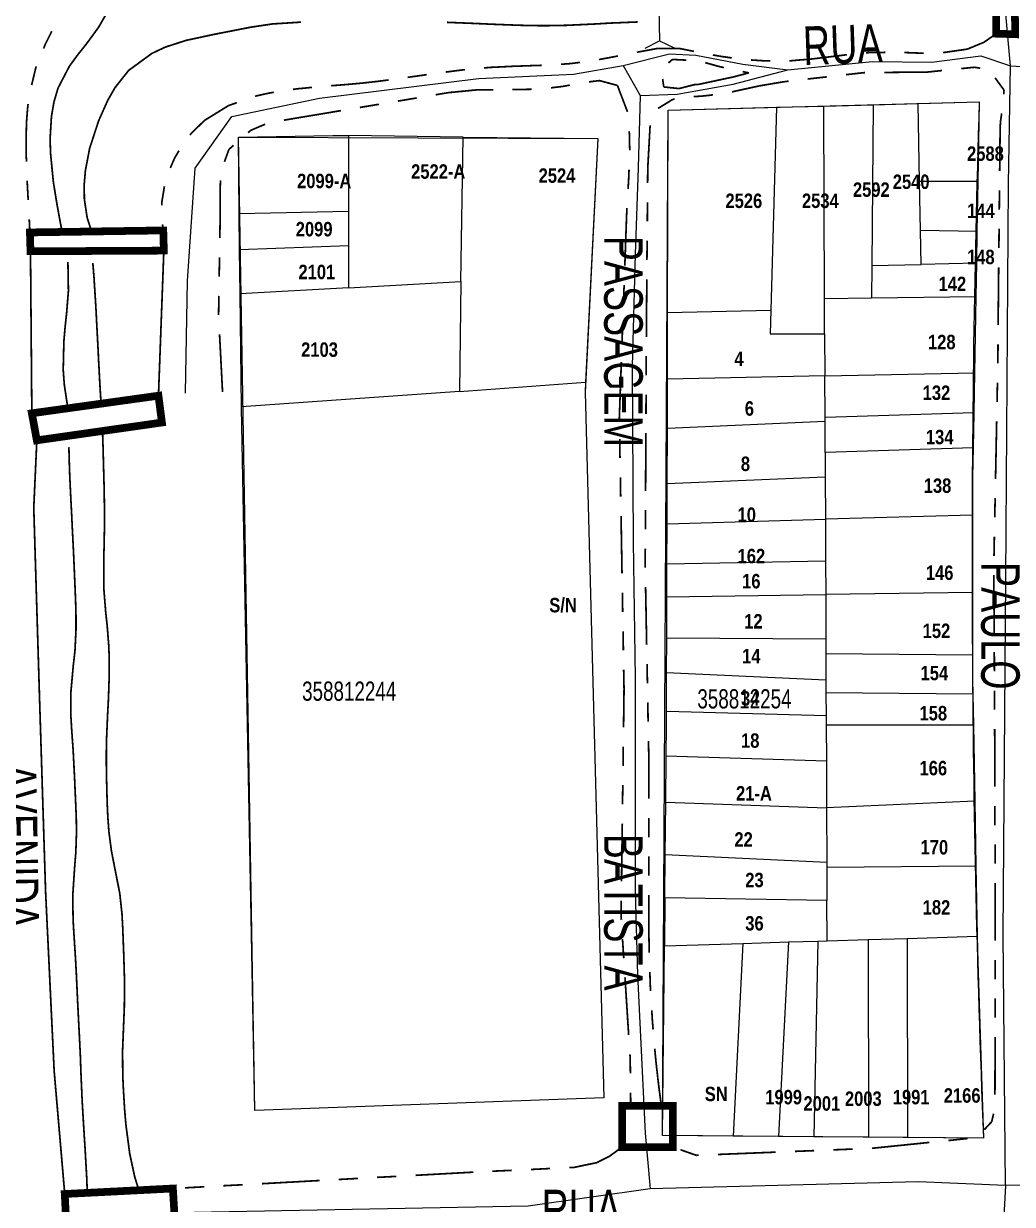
# Model space of a CAD drawing. Extents: x 201676 to 203188, y 4837754 to 4839005.
# Drawn here: x 201963.6 to 202066.3, y 4838398 to 4838520.7 of the extents above; entities that cross this region are included whole.
import ezdxf
from ezdxf.enums import TextEntityAlignment as Align

# ---------------------------------------------------------------- set-up
doc = ezdxf.new("R2010")
doc.units = 0
doc.header["$LTSCALE"] = 1.5
doc.header["$MEASUREMENT"] = 0
doc.linetypes.add('PHANTOMX2', pattern=[5, 2.5, -0.5, 0.5, -0.5, 0.5, -0.5])
doc.linetypes.add('TRACO_25', pattern=[8, 3, -1, 1, -1, 1, -1])
for name, color, linetype in [('CD-MALHA-LOTES', 40, 'CONTINUOUS'), ('CD_TXT_QUADRA', 7, 'CONTINUOUS'), ('HD-CURSO-PERENE', 170, 'CONTINUOUS'), ('RU-QUADRAS', 210, 'CONTINUOUS'), ('SV-EIXO-RUA-N-PAV', 6, 'CONTINUOUS'), ('SV-ESTIVAS', 7, 'CONTINUOUS'), ('SV-PONTE-BUEIRO', 7, 'CONTINUOUS'), ('SV-RUA-NAO-PAV-S-GUIA-C-GUIA', 7, 'PHANTOMX2'), ('SV-TXT-RUA-N-PAV-S-GUIA-C-GUIA', 7, 'CONTINUOUS'), ('Th_NmrPort', 7, 'CONTINUOUS')]:
    doc.layers.add(name, color=color, linetype=linetype)
doc.styles.add('ARIAL', font='ARIAL.TTF')
doc.styles.get("Standard").update_dxf_attribs({"font": 'swisscbo.ttf'})

# ---------------------------------------------------------------- blocks, each defined once
blk = doc.blocks.new('COD045', base_point=(201519.89, 4838593.29))
at = {"layer": 'SV-ESTIVAS'}
blk.add_lwpolyline([(201520.638538, 4838591.792924), (201519.89, 4838593.29), (201520.638538, 4838594.792924)], dxfattribs=at)

msp = doc.modelspace()

# ---------------------------------------------------------------- linework, layer by layer
at = {"layer": 'CD-MALHA-LOTES', "linetype": 'Continuous'}
for p, q in [((202030.49, 4838490.7), (202030.55, 4838511.75)), ((202030.55, 4838511.75), (202041.79, 4838512.04)), ((202041.79, 4838512.04), (202041.2, 4838490.96)), ((202041.79, 4838512.04), (202046.72, 4838512.17)), ((202046.72, 4838512.17), (202051.85, 4838512.3)), ((202046.8, 4838492.13), (202046.72, 4838512.17)), ((202051.85, 4838512.3), (202051.71, 4838495.6)), ((202051.85, 4838512.3), (202056.54, 4838512.42)), ((202056.54, 4838512.42), (202062.88, 4838512.59)), ((202056.68, 4838504.33), (202056.54, 4838512.42)), ((202062.88, 4838512.59), (202062.73, 4838504.33)), ((201985.89, 4838508.92), (201995.68, 4838509.11)), ((201985.97, 4838500.96), (201985.89, 4838508.92)), ((201995.68, 4838509.11), (201997.32, 4838509.09)), ((201997.32, 4838509.09), (201997.32, 4838501.2)), ((202009.23, 4838508.95), (201997.32, 4838509.09)), ((202009.01, 4838493.92), (202009.23, 4838508.95)), ((202009.23, 4838508.95), (202023.25, 4838508.79)), ((202023.25, 4838508.79), (202021.96, 4838483.45)), ((202062.73, 4838504.33), (202056.68, 4838504.33)), ((202056.77, 4838499.22), (202056.68, 4838504.33)), ((202062.73, 4838504.33), (202062.64, 4838499.14)), ((201997.32, 4838501.2), (201985.97, 4838500.96)), ((201986.01, 4838497.21), (201985.97, 4838500.96)), ((201997.32, 4838501.2), (201997.32, 4838497.64)), ((202062.64, 4838499.14), (202056.77, 4838499.22)), ((202056.83, 4838495.7), (202056.77, 4838499.22)), ((202062.64, 4838499.14), (202062.58, 4838495.82)), ((201997.32, 4838497.64), (201986.01, 4838497.21)), ((201986.06, 4838492.65), (201986.01, 4838497.21)), ((201997.32, 4838497.64), (201997.32, 4838493.28)), ((202051.71, 4838495.6), (202056.83, 4838495.7)), ((202062.58, 4838495.82), (202056.83, 4838495.7)), ((202062.58, 4838495.82), (202062.52, 4838492.34)), ((202051.71, 4838495.6), (202051.68, 4838492.19)), ((201997.32, 4838493.28), (201986.06, 4838492.65)), ((201997.32, 4838493.28), (202009.01, 4838493.92)), ((202009.01, 4838493.92), (202008.85, 4838482.51)), ((201986.19, 4838480.89), (201986.06, 4838492.65)), ((202051.68, 4838492.19), (202046.8, 4838492.13)), ((202046.81, 4838488.49), (202046.8, 4838492.13)), ((202062.52, 4838492.34), (202051.68, 4838492.19)), ((202062.52, 4838492.34), (202062.37, 4838484.45)), ((202030.49, 4838490.7), (202041.2, 4838490.96)), ((202041.2, 4838490.96), (202041.13, 4838488.49)), ((202030.47, 4838483.78), (202030.49, 4838490.7)), ((202041.13, 4838488.49), (202046.81, 4838488.49)), ((202046.81, 4838488.49), (202046.83, 4838484.12)), ((202008.85, 4838482.51), (202021.96, 4838483.45)), ((202021.96, 4838483.45), (202021.91, 4838482.4)), ((202030.46, 4838478.66), (202030.47, 4838483.78)), ((202046.83, 4838484.12), (202030.47, 4838483.78)), ((202046.83, 4838484.12), (202062.37, 4838484.45)), ((202046.85, 4838479.78), (202046.83, 4838484.12)), ((202062.37, 4838484.45), (202062.3, 4838480.28)), ((202008.85, 4838482.51), (201986.19, 4838480.89)), ((202021.91, 4838482.4), (202023.87, 4838409.06)), ((201986.19, 4838480.79), (201986.19, 4838480.89)), ((201987.57, 4838407.76), (201986.19, 4838480.79)), ((202062.3, 4838480.28), (202046.85, 4838479.78)), ((202046.85, 4838479.38), (202046.85, 4838479.78)), ((202062.3, 4838480.28), (202062.23, 4838476.65)), ((202030.44, 4838472.92), (202030.46, 4838478.66)), ((202046.85, 4838479.38), (202030.46, 4838478.66)), ((202046.86, 4838476.17), (202046.85, 4838479.38)), ((202062.23, 4838476.65), (202046.86, 4838476.17)), ((202046.86, 4838476.17), (202046.87, 4838473.62)), ((202062.23, 4838476.65), (202062.18, 4838473.63)), ((202030.44, 4838472.92), (202046.87, 4838473.62)), ((202046.87, 4838473.62), (202046.89, 4838469.21)), ((202062.18, 4838473.63), (202062.18, 4838469.64)), ((202030.43, 4838468.74), (202030.44, 4838472.92)), ((202030.42, 4838464.59), (202030.43, 4838468.74)), ((202030.43, 4838468.74), (202046.89, 4838469.21)), ((202062.18, 4838469.64), (202046.89, 4838469.21)), ((202046.89, 4838469.21), (202046.91, 4838464.88)), ((202062.18, 4838469.64), (202062.18, 4838461.6)), ((202030.41, 4838461.14), (202030.42, 4838464.59)), ((202030.42, 4838464.59), (202046.91, 4838464.88)), ((202046.91, 4838464.88), (202046.92, 4838461.38)), ((202030.41, 4838461.14), (202046.92, 4838461.38)), ((202062.18, 4838461.6), (202046.92, 4838461.38)), ((202046.92, 4838461.38), (202046.94, 4838456.76)), ((202062.18, 4838461.6), (202062.18, 4838455.1)), ((202030.4, 4838456.84), (202030.41, 4838461.14)), ((202030.39, 4838453.27), (202030.4, 4838456.84)), ((202046.94, 4838456.76), (202030.4, 4838456.84)), ((202046.94, 4838456.76), (202046.94, 4838455.24)), ((202046.94, 4838455.24), (202046.95, 4838452.49)), ((202062.18, 4838455.1), (202046.94, 4838455.24)), ((202062.18, 4838455.1), (202062.18, 4838452.55)), ((202030.37, 4838449.24), (202030.39, 4838453.27)), ((202046.95, 4838452.49), (202030.39, 4838453.27)), ((202046.95, 4838452.49), (202046.95, 4838451.18)), ((202062.18, 4838452.55), (202062.21, 4838451.05)), ((202046.95, 4838451.18), (202046.97, 4838448.79)), ((202062.21, 4838451.05), (202046.95, 4838451.18)), ((202062.21, 4838451.05), (202062.27, 4838447.81)), ((202046.97, 4838448.79), (202030.37, 4838449.24)), ((202030.37, 4838447.82), (202030.37, 4838449.24)), ((202030.34, 4838444.61), (202030.37, 4838447.82)), ((202046.97, 4838448.79), (202046.97, 4838447.81)), ((202046.97, 4838447.81), (202046.99, 4838444.09)), ((202062.27, 4838447.81), (202046.97, 4838447.81)), ((202062.27, 4838447.81), (202062.41, 4838439.9)), ((202030.3, 4838439.82), (202030.34, 4838444.61)), ((202030.34, 4838444.61), (202046.99, 4838444.09)), ((202046.99, 4838444.09), (202047.01, 4838439.23)), ((202030.24, 4838434.35), (202030.3, 4838439.82)), ((202030.3, 4838439.82), (202047.01, 4838439.23)), ((202062.41, 4838439.9), (202047.01, 4838439.23)), ((202047.01, 4838439.23), (202047.04, 4838433.54)), ((202062.41, 4838439.9), (202062.54, 4838433.16)), ((202030.2, 4838429.85), (202030.24, 4838434.35)), ((202047.04, 4838433.54), (202030.24, 4838434.35)), ((202047.04, 4838433.54), (202047.04, 4838433.02)), ((202062.54, 4838433.16), (202047.04, 4838433.02)), ((202062.54, 4838433.16), (202062.67, 4838425.87)), ((202047.04, 4838433.02), (202047.05, 4838429.58)), ((202030.2, 4838429.85), (202030.16, 4838424.88)), ((202047.05, 4838429.58), (202030.2, 4838429.85)), ((202047.07, 4838425.4), (202047.05, 4838429.58)), ((202055.38, 4838425.65), (202062.67, 4838425.87)), ((202062.67, 4838425.87), (202062.72, 4838423.17)), ((202029.97, 4838405.15), (202030.16, 4838424.88)), ((202030.16, 4838424.88), (202038.3, 4838425.13)), ((202038.3, 4838425.13), (202037.31, 4838405.09)), ((202038.3, 4838425.13), (202043.05, 4838425.28)), ((202043.05, 4838425.28), (202042, 4838405.05)), ((202043.05, 4838425.28), (202046.1, 4838425.37)), ((202046.1, 4838425.37), (202045.7, 4838405.02)), ((202046.1, 4838425.37), (202047.07, 4838425.4)), ((202047.07, 4838425.4), (202051.33, 4838425.53)), ((202051.33, 4838425.53), (202055.38, 4838425.65)), ((202051.33, 4838425.53), (202051.38, 4838404.98)), ((202055.38, 4838425.65), (202055.42, 4838404.94)), ((202062.72, 4838423.17), (202063.31, 4838404.88)), ((202023.87, 4838409.06), (201987.57, 4838407.76)), ((202037.31, 4838405.09), (202029.97, 4838405.15)), ((202042, 4838405.05), (202037.31, 4838405.09)), ((202045.7, 4838405.02), (202042, 4838405.05)), ((202051.38, 4838404.98), (202045.7, 4838405.02)), ((202055.42, 4838404.94), (202051.38, 4838404.98)), ((202063.31, 4838404.88), (202055.42, 4838404.94))]:
    msp.add_line(p, q, dxfattribs=at)
at = {"layer": 'HD-CURSO-PERENE', "const_width": 0.18}
for points in [[(201967.56, 4838499.08), (201967.28, 4838500.55), (201967.01, 4838502.03), (201966.64, 4838504.33), (201966.35, 4838507.31), (201966.31, 4838508.81), (201966.45, 4838511.1), (201966.71, 4838512.59), (201967.13, 4838514.03), (201968.31, 4838516.3), (201969.2, 4838517.52), (201970.14, 4838518.7), (201971.35, 4838520.36), (201972.84, 4838522.94)], [(201970.62, 4838499.13), (201970.16, 4838500.56), (201969.87, 4838502.48), (201969.85, 4838503.99), (201969.98, 4838505.49), (201970.42, 4838507.78), (201971.35, 4838510.63), (201972.29, 4838512.74), (201973.04, 4838514.06), (201974.47, 4838515.87), (201976.89, 4838517.64), (201978.27, 4838518.29), (201980.43, 4838518.99), (201983.36, 4838519.62), (201985.66, 4838520.07), (201987.14, 4838520.36), (201989.4, 4838520.7), (201992.39, 4838520.89)], [(202007.56, 4838520.87), (202010.56, 4838520.75), (202012.06, 4838520.68), (202014.89, 4838520.57), (202016.39, 4838520.53), (202017.89, 4838520.52), (202020, 4838520.56), (202023, 4838520.7), (202024.49, 4838520.79), (202027.39, 4838520.91)], [(201968.15, 4838480.75), (201967.78, 4838483.25), (201967.67, 4838484.75), (201967.74, 4838487.72), (201967.87, 4838489.21), (201968.03, 4838490.7), (201968.21, 4838492.95), (201968.16, 4838495.95)], [(201971.61, 4838481.23), (201971.51, 4838482.73), (201971.43, 4838484.22), (201971.35, 4838485.72), (201971.27, 4838487.35), (201971.19, 4838488.85), (201971.06, 4838491.36), (201970.87, 4838494.35), (201970.75, 4838495.85)], [(201975.53, 4838399.47), (201975.09, 4838400.91), (201974.58, 4838403.29), (201974.19, 4838406.26), (201974.06, 4838407.76), (201973.93, 4838409.88), (201973.86, 4838411.38), (201973.84, 4838413.94), (201973.96, 4838416.94), (201974.02, 4838418.44), (201974.05, 4838421.02), (201973.96, 4838424.02), (201973.86, 4838426.68), (201973.78, 4838428.18), (201973.55, 4838430.33), (201972.97, 4838433.27), (201972.68, 4838434.75), (201972.42, 4838436.74), (201972.31, 4838438.23), (201972.24, 4838439.73), (201972.17, 4838442.5), (201972.15, 4838444), (201972.16, 4838446.01), (201972.29, 4838449.01), (201972.37, 4838450.5), (201972.46, 4838453.14), (201972.46, 4838454.64), (201972.4, 4838456.14), (201972.24, 4838458.15), (201972.08, 4838459.65), (201971.9, 4838461.9), (201971.88, 4838464.9), (201971.92, 4838466.4), (201971.96, 4838468.52), (201971.96, 4838470.02), (201971.93, 4838472.24), (201971.85, 4838475.24), (201971.81, 4838476.74), (201971.76, 4838478.24)], [(201970.17, 4838399.2), (201970.12, 4838400.7), (201969.95, 4838403.69), (201969.85, 4838405.25), (201969.76, 4838406.74), (201969.64, 4838408.75), (201969.51, 4838411.75), (201969.46, 4838413.25), (201969.36, 4838415.36), (201969.28, 4838416.86), (201969.17, 4838419.06), (201969.03, 4838422.06), (201968.95, 4838423.55), (201968.79, 4838426.02), (201968.7, 4838427.52), (201968.66, 4838430.08), (201968.86, 4838433.07), (201968.98, 4838434.57), (201969.05, 4838436.61), (201969.03, 4838438.11), (201968.97, 4838439.61), (201968.86, 4838442.13), (201968.71, 4838445.12), (201968.55, 4838447.38), (201968.46, 4838448.88), (201968.45, 4838451.04), (201968.72, 4838454.03), (201968.89, 4838455.52), (201969, 4838457.68), (201969, 4838459.18), (201968.96, 4838460.68), (201968.87, 4838462.85), (201968.74, 4838465.85), (201968.62, 4838468.2), (201968.55, 4838469.7), (201968.47, 4838471.19), (201968.35, 4838473.71), (201968.3, 4838475.21), (201968.26, 4838476.71)]]:
    msp.add_lwpolyline(points, dxfattribs=at)
at = {"layer": 'RU-QUADRAS', "color": 6, "linetype": 'Continuous'}
msp.add_lwpolyline([(202029.97, 4838405.15), (202030.55, 4838511.75), (202062.88, 4838512.59, 0.017681), (202063.31, 4838404.88)], format="xyb", close=True, dxfattribs=at)
msp.add_lwpolyline([(201985.89, 4838508.92), (202023.25, 4838508.79), (202021.91, 4838482.4), (202023.87, 4838409.06), (201987.57, 4838407.76)], close=True, dxfattribs=at)
at = {"layer": 'SV-EIXO-RUA-N-PAV'}
for points in [[(202065.6, 4838399.98), (202065.37, 4838426.02), (202065.64, 4838463.04), (202065.91, 4838504.05), (202066.14, 4838516.34), (202065.62, 4838522.1), (202065.62, 4838531.59), (202066.05, 4838534.53)], [(202025.86, 4838516.39), (202030.68, 4838517.58), (202033.43, 4838517.44), (202038.3, 4838516.52), (202043, 4838515.93)], [(202027.64, 4838513.27), (202031.48, 4838513.41), (202037.31, 4838514.45), (202043, 4838515.93), (202051.79, 4838516.81), (202057.92, 4838516.74), (202063.03, 4838517.37), (202066.14, 4838516.34), (202071.88, 4838516)], [(201980.38, 4838482.33), (201980.6, 4838494.01), (201981.39, 4838505.7), (201985.21, 4838511.09), (201994.31, 4838513), (202010.83, 4838515.03), (202020.72, 4838515.47), (202025.86, 4838516.39), (202027.64, 4838513.27), (202027.42, 4838505.73), (202027.12, 4838496.76), (202026.79, 4838485.14), (202026.9, 4838466.88), (202027.13, 4838452.72), (202027.13, 4838430.52), (202027.35, 4838421.87), (202028.14, 4838405.41), (202028.67, 4838399.62)], [(202318.41, 4838395.71), (202300.83, 4838397.22), (202284.05, 4838399.56), (202271.53, 4838400.93), (202230.04, 4838398.31), (202170.65, 4838398.64), (202108.68, 4838400.35), (202065.6, 4838399.98), (202056.54, 4838400.35), (202028.67, 4838399.62), (202015.99, 4838397.81), (201977.62, 4838397.09), (201963.36, 4838396.18)], [(202065.6, 4838399.98), (202064.67, 4838382.66), (202064, 4838366.04), (202063.12, 4838347.21), (202062.67, 4838337.47), (202062.67, 4838332.15), (202064, 4838328.38), (202068.21, 4838327.28), (202077.96, 4838327.94), (202098.56, 4838329.27), (202126.91, 4838331.49), (202139.76, 4838332.15), (202151.5, 4838332.37), (202171.66, 4838331.71)]]:
    msp.add_lwpolyline(points, dxfattribs=at)
at = {"layer": 'SV-ESTIVAS'}
msp.add_lwpolyline([(202029.43, 4838529.17), (202029.64, 4838518.95)], dxfattribs=at)
at = {"layer": 'SV-PONTE-BUEIRO', "const_width": 0.8}
for points in [[(202066.61, 4838519.63), (202066.49, 4838530.87), (202064.59, 4838530.89), (202064.65, 4838519.69)], [(201964.21, 4838499.03), (201978.07, 4838499.24), (201978.13, 4838497.14), (201964.27, 4838497.07)], [(201964.41, 4838480.23), (201977.57, 4838482.06), (201977.93, 4838479.27), (201964.93, 4838477.42)], [(202031.02, 4838403.96), (202025.75, 4838403.96), (202025.75, 4838408.23), (202031.02, 4838408.23)], [(201979.07, 4838399.65), (201967.83, 4838399.08), (201968.08, 4838394.22), (201979.37, 4838394.7)]]:
    msp.add_lwpolyline(points, close=True, dxfattribs=at)
at = {"layer": 'SV-RUA-NAO-PAV-S-GUIA-C-GUIA', "const_width": 0.18}
for points in [[(201966.04, 4838519.05), (201965.79, 4838518.55)], [(201966.46, 4838519.9), (201966.04, 4838519.05)], [(201966.48, 4838519.95), (201966.46, 4838519.9)], [(202063.83, 4838519.12), (202063.37, 4838518.8)], [(202064.65, 4838519.69), (202063.83, 4838519.12)], [(201965.79, 4838518.55), (201965.63, 4838518.14)], [(202029.42, 4838518.15), (202027.29, 4838517.76)], [(202030.26, 4838518.16), (202029.42, 4838518.15)], [(202031.67, 4838518.16), (202030.26, 4838518.16)], [(202032.24, 4838518.05), (202031.67, 4838518.16)], [(202033.22, 4838517.85), (202032.24, 4838518.05)], [(202051.37, 4838517.72), (202051.11, 4838517.69)], [(202052.11, 4838517.73), (202051.37, 4838517.72)], [(202053.11, 4838517.75), (202052.11, 4838517.73)], [(202055.69, 4838517.71), (202055.1, 4838517.73)], [(202056.1, 4838517.69), (202055.69, 4838517.71)], [(202057.1, 4838517.66), (202056.1, 4838517.69)], [(202061.63, 4838518.08), (202059.1, 4838517.72)], [(202062.04, 4838518.25), (202061.63, 4838518.08)], [(202063.37, 4838518.8), (202062.04, 4838518.25)], [(202020.39, 4838516.58), (202019.4, 4838516.51)], [(202021.39, 4838516.71), (202020.39, 4838516.58)], [(202020.39, 4838516.58), (202020.39, 4838516.58)], [(202025.33, 4838517.37), (202023.36, 4838517)], [(202030.99, 4838517.01), (202030.57, 4838516.65)], [(202031.43, 4838516.99), (202030.99, 4838517.01)], [(202032.43, 4838516.94), (202031.43, 4838516.99)], [(202035.86, 4838516.27), (202034.4, 4838516.68)], [(202035.86, 4838517.36), (202035.19, 4838517.48)], [(202036.17, 4838517.31), (202035.86, 4838517.36)], [(202037.16, 4838517.17), (202036.17, 4838517.31)], [(202040.35, 4838516.88), (202039.15, 4838516.96)], [(202041.15, 4838516.88), (202040.35, 4838516.88)], [(202043.34, 4838516.88), (202043.15, 4838516.88)], [(202044.15, 4838516.95), (202043.34, 4838516.88)], [(202045.41, 4838517.05), (202044.15, 4838516.95)], [(202046.14, 4838517.14), (202045.41, 4838517.05)], [(202048.38, 4838517.41), (202046.14, 4838517.14)], [(202049.12, 4838517.5), (202048.38, 4838517.41)], [(201964.84, 4838516.22), (201964.39, 4838514.35)], [(201964.87, 4838516.29), (201964.84, 4838516.22)], [(202005.45, 4838515.43), (202003.47, 4838515.15)], [(202009.16, 4838515.92), (202007.43, 4838515.7)], [(202009.42, 4838515.94), (202009.16, 4838515.92)], [(202012.11, 4838516.19), (202011.41, 4838516.13)], [(202012.4, 4838516.2), (202012.11, 4838516.19)], [(202014.39, 4838516.3), (202012.4, 4838516.2)], [(202014.4, 4838516.3), (202014.39, 4838516.3)], [(202015.89, 4838516.35), (202014.4, 4838516.3)], [(202016.4, 4838516.37), (202015.89, 4838516.35)], [(202017.39, 4838516.4), (202016.4, 4838516.37)], [(202017.4, 4838516.4), (202017.39, 4838516.4)], [(202036.34, 4838516.17), (202035.86, 4838516.27)], [(202037.28, 4838515.18), (202038.6, 4838515.53)], [(202038.93, 4838515.61), (202038.29, 4838515.75)], [(202038.6, 4838515.53), (202038.93, 4838515.61)], [(202049.03, 4838515.43), (202050.02, 4838515.54)], [(202050.02, 4838515.54), (202050.93, 4838515.64)], [(202050.93, 4838515.64), (202051.01, 4838515.64)], [(202053.01, 4838515.66), (202057.01, 4838515.7)], [(202057.01, 4838515.7), (202057.49, 4838515.7)], [(202057.49, 4838515.7), (202059.01, 4838515.86)], [(202061, 4838516.06), (202061.99, 4838516.16)], [(202061.99, 4838516.16), (202062.38, 4838516.2)], [(202062.38, 4838516.2), (202062.98, 4838516.1)], [(201992.18, 4838513.98), (201991.54, 4838513.9)], [(201992.53, 4838514.01), (201992.18, 4838513.98)], [(201993.53, 4838514.11), (201992.53, 4838514.01)], [(201996.92, 4838514.39), (201995.52, 4838514.28)], [(201997.51, 4838514.44), (201996.92, 4838514.39)], [(201998.72, 4838514.55), (201997.51, 4838514.44)], [(201999.5, 4838514.64), (201998.72, 4838514.55)], [(202000.26, 4838514.72), (201999.5, 4838514.64)], [(202000.5, 4838514.75), (202000.26, 4838514.72)], [(202001.49, 4838514.88), (202000.5, 4838514.75)], [(202018.36, 4838514.06), (202019.35, 4838514.18)], [(202019.35, 4838514.18), (202019.62, 4838514.21)], [(202019.62, 4838514.21), (202020.33, 4838514.35)], [(202022.31, 4838514.68), (202023.3, 4838514.8)], [(202023.3, 4838514.8), (202023.42, 4838514.81)], [(202023.42, 4838514.81), (202025.23, 4838514.32)], [(202025.23, 4838514.32), (202025.27, 4838514.31)], [(202025.27, 4838514.31), (202025.97, 4838512.48)], [(202029.97, 4838514.99), (202030.09, 4838514.15)], [(202030.09, 4838514.15), (202031.24, 4838514.03)], [(202031.24, 4838514.03), (202031.66, 4838513.98)], [(202031.66, 4838513.98), (202033.18, 4838514.37)], [(202033.18, 4838514.37), (202033.27, 4838514.39)], [(202033.27, 4838514.39), (202033.72, 4838514.42)], [(202033.72, 4838514.42), (202036.65, 4838515.05)], [(202036.65, 4838515.05), (202037.28, 4838515.18)], [(202037.21, 4838513.65), (202040.1, 4838514.28)], [(202040.1, 4838514.28), (202040.12, 4838514.28)], [(202040.12, 4838514.28), (202042.07, 4838514.61)], [(202042.07, 4838514.61), (202042.68, 4838514.71)], [(202042.68, 4838514.71), (202043.06, 4838514.75)], [(202042.68, 4838514.71), (202042.68, 4838514.71)], [(202045.05, 4838514.98), (202047.04, 4838515.2)], [(202064.53, 4838515.09), (202065.12, 4838514.28)], [(202065.12, 4838514.28), (202065.45, 4838513.83)], [(201987.62, 4838513.19), (201987.6, 4838513.18)], [(201988.58, 4838513.41), (201987.62, 4838513.19)], [(201989.1, 4838513.52), (201988.58, 4838513.41)], [(201989.56, 4838513.6), (201989.1, 4838513.52)], [(202002.45, 4838512.68), (202004.42, 4838513.01)], [(202006.39, 4838513.34), (202007.38, 4838513.51)], [(202007.38, 4838513.51), (202007.69, 4838513.56)], [(202007.69, 4838513.56), (202010.36, 4838513.82)], [(202010.36, 4838513.82), (202010.59, 4838513.84)], [(202010.59, 4838513.84), (202012.36, 4838513.86)], [(202014.36, 4838513.88), (202016.36, 4838513.91)], [(202030.34, 4838512.44), (202031, 4838512.85)], [(202031, 4838512.85), (202031.22, 4838512.89)], [(202033.2, 4838513.15), (202034.07, 4838513.2)], [(202034.07, 4838513.2), (202035.2, 4838513.33)], [(202037.17, 4838513.65), (202037.21, 4838513.65)], [(202065.45, 4838513.83), (202065.42, 4838513.38)], [(201963.96, 4838511.84), (201963.85, 4838510.39)], [(201964.02, 4838512.39), (201963.96, 4838511.84)], [(201984.84, 4838512.21), (201983.08, 4838511.12)], [(201985.72, 4838512.52), (201984.84, 4838512.21)], [(201990.61, 4838510.7), (201996.53, 4838511.69)], [(201998.5, 4838512.02), (202000.48, 4838512.35)], [(202025.97, 4838512.48), (202026.32, 4838511.56)], [(202026.32, 4838511.56), (202026.32, 4838511.54)], [(202029.49, 4838511.92), (202030.34, 4838512.44)], [(201963.85, 4838510.33), (201963.83, 4838509.39)], [(201963.85, 4838510.39), (201963.85, 4838510.33)], [(201982.38, 4838510.69), (201981.53, 4838509.87)], [(201983.08, 4838511.12), (201982.38, 4838510.69)], [(202065.08, 4838510.41), (202065.05, 4838509.98)], [(202065.1, 4838510.66), (202065.08, 4838510.41)], [(202065.21, 4838511.4), (202065.1, 4838510.66)], [(201963.83, 4838509.39), (201963.81, 4838508.81)], [(201980.97, 4838509.32), (201980.84, 4838509.15)], [(201981.53, 4838509.87), (201980.97, 4838509.32)], [(201986.88, 4838509.4), (201987.16, 4838509.64)], [(201987.16, 4838509.64), (201987.74, 4838509.89)], [(201987.74, 4838509.89), (201988.62, 4838510.26)], [(201988.62, 4838510.26), (201988.66, 4838510.27)], [(202026.49, 4838509.55), (202026.52, 4838509.23)], [(202026.52, 4838509.23), (202026.53, 4838508.55)], [(202028.42, 4838505.64), (202028.67, 4838510.16)], [(202065.05, 4838509.98), (202065, 4838505.41)], [(201963.81, 4838508.81), (201963.82, 4838507.39)], [(201984.9, 4838507.67), (201985.37, 4838508.08)], [(202026.53, 4838508.55), (202026.55, 4838507.68)], [(201963.82, 4838507.39), (201963.82, 4838507.28)], [(201963.82, 4838507.28), (201963.85, 4838506.4)], [(201979.27, 4838506.8), (201978.8, 4838505.73)], [(201979.7, 4838507.52), (201979.27, 4838506.8)], [(201984.43, 4838506.38), (201984.77, 4838507.32)], [(201984.77, 4838507.32), (201984.9, 4838507.67)], [(202026.55, 4838507.68), (202026.55, 4838507.55)], [(202026.48, 4838505.55), (202026.45, 4838504.74)], [(202028.42, 4838505.17), (202028.42, 4838505.64)], [(201963.93, 4838504.4), (201963.93, 4838504.23)], [(201963.93, 4838504.23), (201964.03, 4838502.4)], [(201984, 4838504.06), (201984.03, 4838504.44)], [(202026.45, 4838504.74), (202026.38, 4838503.56)], [(202028.41, 4838504.17), (202028.42, 4838505.17)], [(201978.19, 4838503.83), (201978.03, 4838502.84)], [(201983.98, 4838502.49), (201983.99, 4838503.44)], [(201983.99, 4838503.44), (201984, 4838504.06)], [(202064.98, 4838503.41), (202064.96, 4838501.41)], [(201978.03, 4838502.84), (201977.91, 4838502.13)], [(201977.91, 4838502.13), (201977.91, 4838501.85)], [(201983.98, 4838502.44), (201983.98, 4838502.49)], [(201983.99, 4838500.95), (201983.98, 4838502.44)], [(202028.38, 4838500.17), (202028.39, 4838502.17)], [(201983.98, 4838500.44), (201983.99, 4838500.95)], [(202026.22, 4838500.66), (202026.04, 4838495.56)], [(202026.26, 4838501.56), (202026.22, 4838500.66)], [(201964.14, 4838500.4), (201964.18, 4838499.59)], [(201964.18, 4838499.59), (201964.19, 4838499.4)], [(201964.19, 4838499.4), (201964.21, 4838499.03)], [(201977.99, 4838499.86), (201978.07, 4838499.24)], [(201983.95, 4838498.44), (201983.98, 4838500.44)], [(202064.94, 4838499.41), (202064.92, 4838497.41)], [(202028.34, 4838496.17), (202028.36, 4838498.17)], [(201983.88, 4838494.44), (201983.92, 4838496.44)], [(202064.9, 4838495.41), (202064.84, 4838489.41)], [(202025.97, 4838493.56), (202025.89, 4838491.57)], [(202028.29, 4838489.8), (202028.33, 4838494.17)], [(201983.82, 4838490.46), (201983.85, 4838492.44)], [(201983.82, 4838490.44), (201983.82, 4838490.46)], [(202025.82, 4838489.57), (202025.75, 4838487.57)], [(202028.29, 4838489.17), (202028.29, 4838489.8)], [(201984.23, 4838482.45), (201983.92, 4838488.44)], [(202028.28, 4838488.17), (202028.29, 4838489.17)], [(202064.83, 4838487.41), (202064.82, 4838486.41)], [(202028.26, 4838484.17), (202028.27, 4838486.17)], [(202064.82, 4838485.93), (202064.81, 4838485.41)], [(202064.82, 4838486.41), (202064.82, 4838485.93)], [(202025.68, 4838485.57), (202025.5, 4838480.57)], [(202064.77, 4838483.41), (202064.73, 4838481.41)], [(202028.24, 4838480.17), (202028.25, 4838482.17)], [(202025.5, 4838480.57), (202025.47, 4838479.75)], [(202025.47, 4838479.75), (202025.47, 4838479.57)], [(202064.69, 4838479.41), (202064.57, 4838473.41)], [(202025.51, 4838477.57), (202025.54, 4838475.57)], [(202028.2, 4838472.17), (202028.23, 4838478.17)], [(202025.58, 4838473.57), (202025.61, 4838471.57)], [(202064.53, 4838471.41), (202064.49, 4838469.41)], [(202028.18, 4838468.17), (202028.19, 4838470.17)], [(202025.65, 4838469.57), (202025.75, 4838463.58)], [(202064.45, 4838467.41), (202064.41, 4838465.41)], [(202028.16, 4838464.23), (202028.17, 4838466.17)], [(202028.16, 4838464.17), (202028.16, 4838464.23)], [(202064.39, 4838463.41), (202064.43, 4838457.41)], [(202025.79, 4838461.58), (202025.82, 4838459.58)], [(202028.31, 4838456.17), (202028.2, 4838462.17)], [(202025.86, 4838457.58), (202025.89, 4838455.58)], [(202064.44, 4838455.41), (202064.45, 4838453.41)], [(202028.39, 4838452.17), (202028.35, 4838454.17)], [(202025.92, 4838453.58), (202025.96, 4838451.58)], [(202025.96, 4838451.53), (202025.91, 4838447.58)], [(202025.96, 4838451.58), (202025.96, 4838451.53)], [(202064.46, 4838451.41), (202064.47, 4838449.41)], [(202028.46, 4838448.17), (202028.43, 4838450.17)], [(202064.48, 4838447.41), (202064.51, 4838441.41)], [(202025.88, 4838445.58), (202025.86, 4838443.58)], [(202028.54, 4838444.21), (202028.5, 4838446.17)], [(202028.54, 4838444.17), (202028.54, 4838444.21)], [(202028.54, 4838440.17), (202028.54, 4838444.17)], [(202025.83, 4838441.58), (202025.8, 4838439.58)], [(202064.51, 4838439.41), (202064.51, 4838437.41)], [(202028.54, 4838436.17), (202028.54, 4838438.17)], [(202025.78, 4838437.58), (202025.7, 4838431.58)], [(202064.52, 4838435.41), (202064.52, 4838433.41)], [(202028.54, 4838432.17), (202028.54, 4838434.17)], [(202064.52, 4838431.41), (202064.53, 4838425.41)], [(202025.67, 4838429.58), (202025.66, 4838428.58)], [(202028.54, 4838427.08), (202028.54, 4838430.17)], [(202025.66, 4838428.58), (202025.65, 4838427.98)], [(202025.65, 4838427.98), (202025.68, 4838427.58)], [(202028.54, 4838426.19), (202028.54, 4838427.08)], [(202028.54, 4838426.17), (202028.54, 4838426.19)], [(202028.58, 4838424.17), (202028.54, 4838426.17)], [(202025.8, 4838425.58), (202025.93, 4838423.59)], [(202064.54, 4838423.41), (202064.54, 4838421.41)], [(202028.71, 4838420.19), (202028.64, 4838422.17)], [(202026.06, 4838421.59), (202026.44, 4838415.61)], [(202028.71, 4838420.17), (202028.71, 4838420.19)], [(202064.54, 4838419.41), (202064.53, 4838417.41)], [(202028.9, 4838417.2), (202028.84, 4838418.18)], [(202028.9, 4838417.18), (202028.9, 4838417.2)], [(202028.98, 4838416.18), (202028.9, 4838417.18)], [(202064.53, 4838415.41), (202064.51, 4838409.41)], [(202026.57, 4838413.61), (202026.6, 4838413.18)], [(202029.29, 4838412.71), (202029.15, 4838414.19)], [(202026.6, 4838413.18), (202026.62, 4838411.61)], [(202029.35, 4838412.2), (202029.29, 4838412.71)], [(202029.46, 4838411.22), (202029.35, 4838412.2)], [(202029.46, 4838411.21), (202029.46, 4838411.22)], [(202029.64, 4838409.72), (202029.46, 4838411.21)], [(202029.71, 4838409.22), (202029.64, 4838409.72)], [(202026.64, 4838409.61), (202026.65, 4838408.61)], [(202026.65, 4838408.61), (202026.65, 4838408.23)], [(202029.84, 4838408.23), (202029.71, 4838409.22)], [(202064.37, 4838407.43), (202064.17, 4838406.59)], [(202064.17, 4838406.59), (202063.39, 4838405.76)], [(202061.62, 4838404.84), (202059.68, 4838404.64)], [(202061.66, 4838404.85), (202061.62, 4838404.84)], [(202025.75, 4838403.96), (202024.95, 4838403.37)], [(202033.47, 4838403.1), (202031.83, 4838403.68)], [(202045.72, 4838403.59), (202043.72, 4838403.51)], [(202049.72, 4838403.75), (202047.72, 4838403.67)], [(202057.69, 4838404.44), (202051.72, 4838403.83)], [(202023.09, 4838402.33), (202021.26, 4838401.95)], [(202023.21, 4838402.38), (202023.09, 4838402.33)], [(202024.45, 4838403), (202023.21, 4838402.38)], [(202024.95, 4838403.37), (202024.45, 4838403)], [(202033.73, 4838403.11), (202033.47, 4838403.1)], [(202041.73, 4838403.43), (202035.73, 4838403.19)], [(202010.29, 4838401.35), (202004.29, 4838401.02)], [(202014.28, 4838401.54), (202012.28, 4838401.45)], [(202018.28, 4838401.73), (202016.28, 4838401.63)], [(202020.75, 4838401.84), (202020.27, 4838401.82)], [(202021.26, 4838401.95), (202020.75, 4838401.84)], [(202020.75, 4838401.84), (202020.75, 4838401.84)], [(201986.32, 4838400.04), (201984.32, 4838399.94)], [(201994.31, 4838400.48), (201988.32, 4838400.15)], [(201998.3, 4838400.7), (201996.31, 4838400.59)], [(202002.3, 4838400.91), (202000.3, 4838400.81)], [(201982.33, 4838399.83), (201980.33, 4838399.72)]]:
    msp.add_lwpolyline(points, dxfattribs=at)
at = {"layer": 'SV-RUA-NAO-PAV-S-GUIA-C-GUIA', "linetype": 'TRACO_25', "const_width": 0.18, "flags": 128}
for points in [[(201964.41, 4838480.23), (201964.27, 4838497.07)], [(201978.13, 4838497.14), (201977.57, 4838482.06)], [(201967.83, 4838399.08), (201966.73, 4838411.87), (201965.84, 4838430.48), (201965.21, 4838450.62), (201964.61, 4838470.41), (201964.93, 4838477.42)]]:
    msp.add_lwpolyline(points, dxfattribs=at)

# ---------------------------------------------------------------- block references
at = {"layer": 'SV-ESTIVAS', "rotation": 271}
msp.add_blockref('COD045', (202029.64, 4838518.95, 3.23), dxfattribs=at)

# ---------------------------------------------------------------- texts
at = {"layer": 'CD_TXT_QUADRA', "linetype": 'Continuous', "style": 'ARIAL', "width": 0.7}
for s, p in [('358812244', (201992.5, 4838450.35)), ('358812254', (202033.58, 4838449.55))]:
    msp.add_text(s, height=2, dxfattribs=at).set_placement(p)
at = {"layer": 'SV-TXT-RUA-N-PAV-S-GUIA-C-GUIA', "style": 'ARIAL', "width": 0.7}
for s, rotation, p in [('RUA', 2, (202044.63, 4838516.43)), ('PASSAGEM                                     BATISTA', 270, (202023.9, 4838498.68)), ('PAULO', 270, (202063.08, 4838464.77)), ('AVENIDA', 271, (201960.87, 4838443.76))]:
    msp.add_text(s, height=4, rotation=rotation, dxfattribs=at).set_placement(p)
msp.add_text('RUA', height=4, dxfattribs=at).set_placement((202017.4, 4838395.52))
at = {"layer": 'Th_NmrPort', "color": 1}
for s, p in [('2588', (202061.61, 4838507.22)), ('2522-A', (202003.83, 4838505.36)), ('2524', (202017.08, 4838504.94)), ('2099-A', (201991.98, 4838504.38)), ('2592', (202049.75, 4838503.48)), ('2540', (202053.89, 4838504.3)), ('2526', (202036.5, 4838502.32)), ('2534', (202044.45, 4838502.32)), ('144', (202061.61, 4838501.27)), ('2099', (201991.84, 4838499.37)), ('148', (202061.61, 4838496.48)), ('2101', (201992.12, 4838494.92)), ('142', (202058.65, 4838493.68)), ('128', (202057.55, 4838487.64)), ('2103', (201992.4, 4838486.85)), ('4', (202037.43, 4838485.89)), ('132', (202057, 4838482.37)), ('6', (202038.51, 4838480.73)), ('134', (202057.33, 4838477.76)), ('8', (202038.1, 4838474.98)), ('138', (202057.11, 4838472.71)), ('10', (202037.76, 4838469.69)), ('162', (202037.76, 4838465.39)), ('146', (202057.33, 4838463.66)), ('16', (202038.23, 4838462.78)), ('S/N', (202018.19, 4838460.29)), ('12', (202038.45, 4838458.61)), ('152', (202057, 4838457.62)), ('14', (202038.23, 4838454.99)), ('154', (202056.78, 4838453.23)), ('34', (202038.12, 4838450.6)), ('158', (202056.67, 4838449.06)), ('18', (202038.12, 4838446.21)), ('166', (202056.67, 4838443.35)), ('21-A', (202037.6, 4838440.73)), ('22', (202037.43, 4838435.93)), ('170', (202056.78, 4838435.12)), ('23', (202038.56, 4838431.72)), ('182', (202057, 4838428.87)), ('36', (202038.56, 4838427.22)), ('SN', (202034.35, 4838409.48)), ('1999', (202040.64, 4838409.15)), ('2003', (202048.92, 4838408.99)), ('1991', (202053.89, 4838409.15)), ('2166', (202059.19, 4838409.32)), ('2001', (202044.61, 4838408.49))]:
    msp.add_text(s, height=1.5, dxfattribs=at).set_placement(p, align=Align.MIDDLE_LEFT)

doc.saveas('drawing.dxf')
